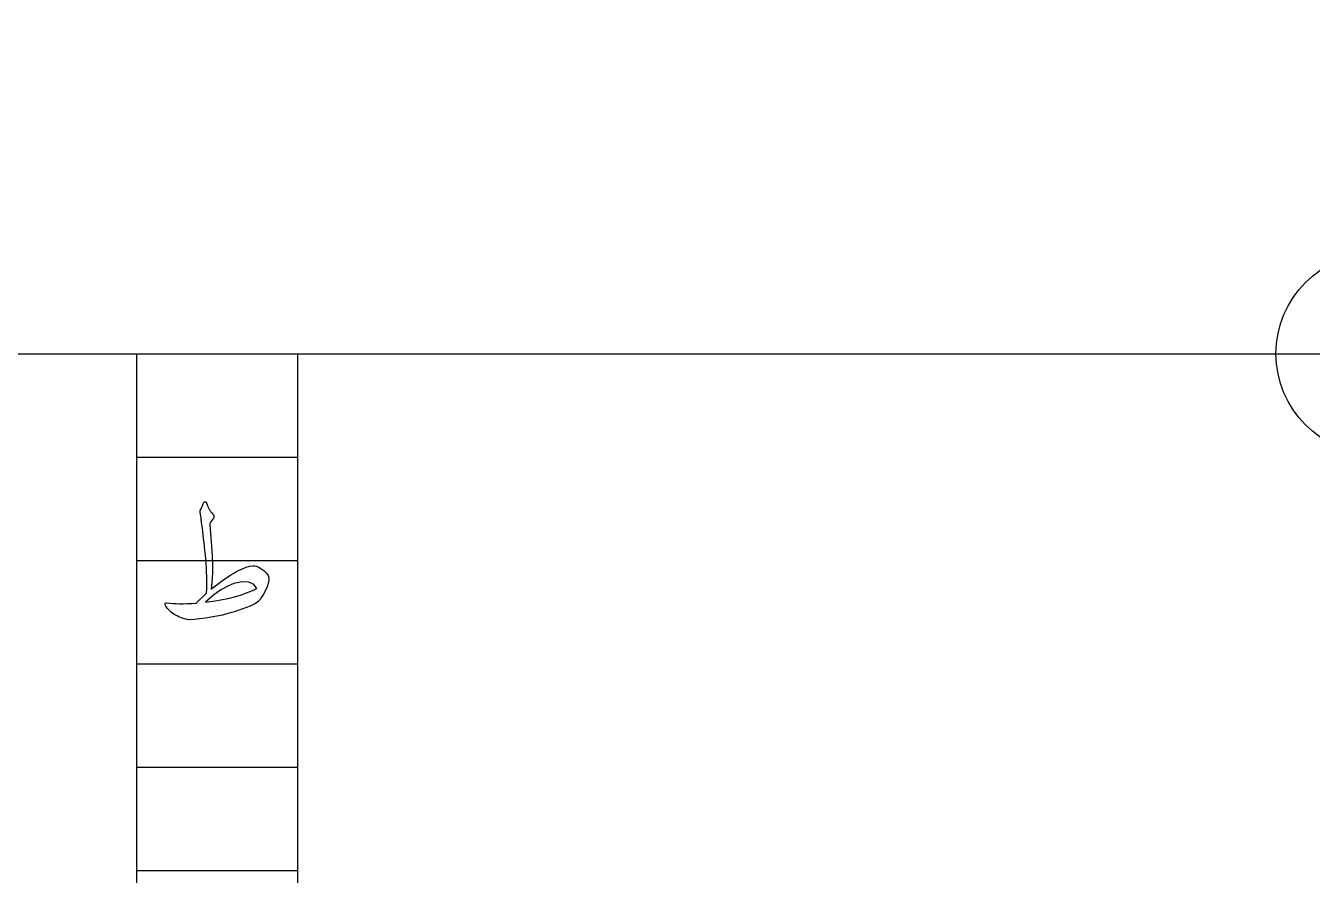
# Model space of a CAD drawing. Header units: millimetres. Extents: x -83 to 83, y -82 to 91.
# Drawn here: x -33.91 to -1.61, y -13.1 to 8.23 of the extents above; entities that cross this region are included whole.
import ezdxf

# ---------------------------------------------------------------- set-up
doc = ezdxf.new("R2010")
doc.units = ezdxf.units.MM
for name, color, linetype in [('CUT_INNER', 6, 'Continuous'), ('CUT_OUTER', 1, 'Continuous'), ('ENGRAVE', 7, 'Continuous'), ('TEXT', 5, 'Continuous')]:
    doc.layers.add(name, color=color, linetype=linetype)

msp = doc.modelspace()

# ---------------------------------------------------------------- linework, layer by layer
at = {"layer": 'CUT_INNER'}
msp.add_circle((0, 0), 2.525, dxfattribs=at)
at = {"layer": 'CUT_OUTER'}
msp.add_arc((0, 0), 82.5, 179.648438, 0, dxfattribs=at)
at = {"layer": 'ENGRAVE'}
for points in [[(-45.7875, 0), (45.7875, 0)], [(-31.1355, 0), (-31.1355, -31.1355), (31.1355, -31.1355), (31.1355, 0)], [(-31.1355, 0), (-27.0879, 0)], [(-27.0879, 0), (-27.0879, -27.0879), (27.0879, -27.0879), (27.0879, 0)], [(-31.1355, -2.5946), (-27.0879, -2.5946)], [(-31.1355, -5.1892), (-27.0879, -5.1892)], [(-31.1355, -7.7839), (-27.0879, -7.7839)], [(-31.1355, -10.3785), (-27.0879, -10.3785)], [(-31.1355, -12.9731), (-27.0879, -12.9731)]]:
    msp.add_lwpolyline(points, dxfattribs=at)
for radius in [80.85, 80.85, 78.6844, 74.6625, 74.6625, 71.4862, 65.5875, 65.5875, 62.1225, 55.6875, 55.6875, 52.2225, 45.7875, 45.7875]:
    msp.add_circle((0, 0), radius, dxfattribs=at)
at = {"layer": 'TEXT'}
for points in [[(-29.5308, -3.9373), (-29.5122, -3.8947), (-29.4956, -3.857), (-29.4809, -3.8242), (-29.4681, -3.7963), (-29.4576, -3.7736), (-29.4495, -3.7562), (-29.4439, -3.7442), (-29.4407, -3.7376), (-29.4341, -3.729), (-29.426, -3.7229), (-29.4165, -3.7192), (-29.4055, -3.718), (-29.3964, -3.7194), (-29.3888, -3.7239), (-29.3827, -3.7312), (-29.3781, -3.7415), (-29.3575, -3.7914), (-29.3389, -3.8355), (-29.3222, -3.8737), (-29.3075, -3.906), (-29.2991, -3.9202), (-29.2894, -3.9354), (-29.2785, -3.9515), (-29.2664, -3.9687), (-29.2528, -3.9868), (-29.2375, -4.0059), (-29.2205, -4.026), (-29.2018, -4.047), (-29.19, -4.0683), (-29.1861, -4.0891), (-29.19, -4.1094), (-29.2018, -4.1293), (-29.2762, -4.2272), (-29.2862, -4.2431), (-29.2929, -4.2595), (-29.296, -4.2764), (-29.2958, -4.2938), (-29.2576, -4.7249), (-29.2331, -5.0743), (-29.2223, -5.3418), (-29.2253, -5.5277), (-29.2293, -5.5971), (-29.2336, -5.6603), (-29.2381, -5.7175), (-29.2429, -5.7686), (-29.2479, -5.8137), (-29.2532, -5.8533), (-29.2587, -5.8872), (-29.2645, -5.9154), (-29.1473, -5.8258), (-29.0387, -5.7451), (-28.9387, -5.6731), (-28.8473, -5.6099), (-28.7647, -5.5553), (-28.6911, -5.5091), (-28.6266, -5.4711), (-28.5711, -5.4415), (-28.4725, -5.3974), (-28.3802, -5.3631), (-28.2943, -5.3387), (-28.2147, -5.324), (-28.1726, -5.3227), (-28.1285, -5.3308), (-28.0825, -5.3482), (-28.0345, -5.3749), (-27.9395, -5.4422), (-27.87, -5.5071), (-27.8259, -5.5695), (-27.8073, -5.6295), (-27.8085, -5.6963), (-27.824, -5.7715), (-27.8536, -5.855), (-27.8974, -5.9468), (-27.9464, -6.0371), (-27.9914, -6.1123), (-28.0325, -6.1723), (-28.0698, -6.2171), (-28.1461, -6.2736), (-28.2774, -6.3375), (-28.4634, -6.4087), (-28.7043, -6.4873), (-28.8386, -6.5263), (-28.9751, -6.5608), (-29.1138, -6.5909), (-29.2547, -6.6166), (-29.3973, -6.6381), (-29.5411, -6.6558), (-29.6862, -6.6695), (-29.8324, -6.6793), (-29.8859, -6.6685), (-29.9367, -6.6558), (-29.9848, -6.6411), (-30.0302, -6.6244), (-30.0734, -6.6058), (-30.1149, -6.5853), (-30.1547, -6.5627), (-30.1928, -6.5383), (-30.2596, -6.4893), (-30.3152, -6.4403), (-30.3595, -6.3914), (-30.3926, -6.3424), (-30.4107, -6.3018), (-30.4141, -6.2739), (-30.4028, -6.2587), (-30.3769, -6.2562), (-30.3036, -6.2649), (-30.2246, -6.2714), (-30.14, -6.2757), (-30.0498, -6.2778), (-29.954, -6.2776), (-29.8525, -6.2753), (-29.7454, -6.2708), (-29.6327, -6.2641), (-29.3741, -6.0095), (-29.3694, -5.9071), (-29.3668, -5.8038), (-29.3664, -5.6995), (-29.3683, -5.5942), (-29.3721, -5.4878), (-29.3776, -5.3798), (-29.3848, -5.2704), (-29.3937, -5.1595), (-29.4038, -5.0497), (-29.4143, -4.9435), (-29.4253, -4.8411), (-29.4368, -4.7423), (-29.4483, -4.6469), (-29.4593, -4.5548), (-29.4699, -4.4658), (-29.4799, -4.38), (-29.4893, -4.3005), (-29.498, -4.2306), (-29.506, -4.1703), (-29.5132, -4.1195), (-29.5197, -4.078), (-29.5254, -4.0455), (-29.5304, -4.0222), (-29.5347, -4.0078), (-29.5374, -3.9917), (-29.5377, -3.9745), (-29.5355, -3.9564), (-29.5308, -3.9373)], [(-28.6926, -5.7705), (-28.8441, -5.8334), (-29.0128, -5.9321), (-29.1986, -6.0665), (-29.4016, -6.2366), (-29.2048, -6.2123), (-29.0182, -6.1823), (-28.8415, -6.1467), (-28.6749, -6.1054), (-28.5186, -6.059), (-28.3728, -6.008), (-28.2376, -5.9523), (-28.1128, -5.8919), (-28.1976, -5.7874), (-28.3224, -5.7323), (-28.4874, -5.7267), (-28.6926, -5.7705)]]:
    msp.add_lwpolyline(points, close=True, dxfattribs=at)

doc.saveas('drawing.dxf')
